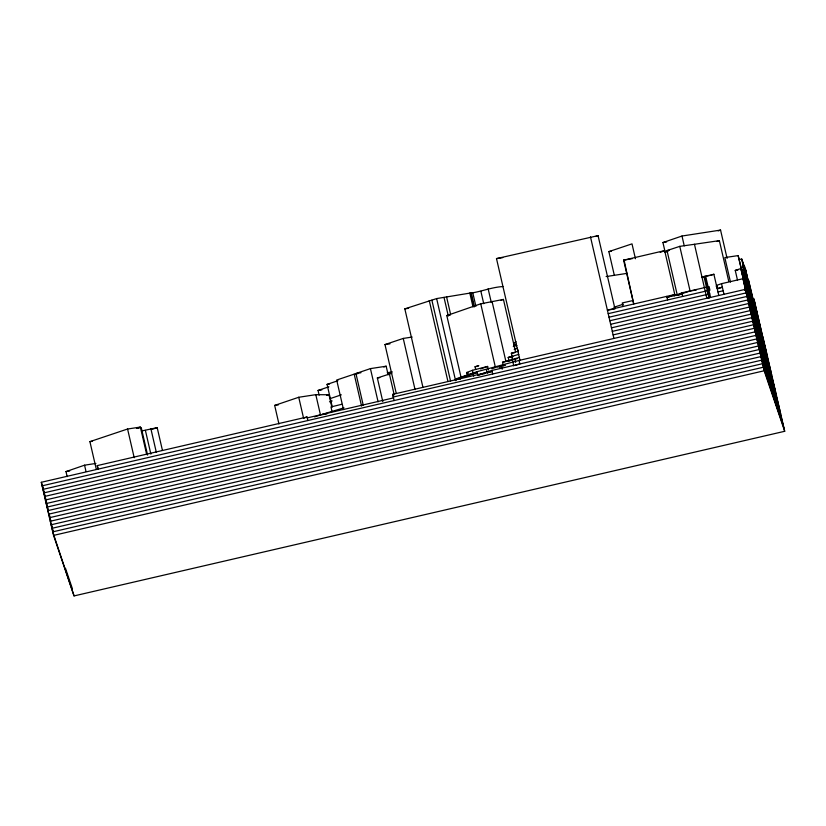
<?xml version="1.0" encoding="UTF-8"?>
<svg xmlns="http://www.w3.org/2000/svg" width="826" height="826" viewBox="0 0 826 826"><rect width="100%" height="100%" fill="white"/><g stroke="black" fill="none" stroke-linecap="round" stroke-linejoin="round"><path stroke-width="1.24" d="M716.142 286.25L716.792 285.321L721.532 283.679L742.946 278.723L743.379 280.014M753.013 305.228L752.104 306.054L753.663 313.209M752.847 309.667L753.828 308.769L742.77 261.852L752.992 306.105M753.054 310.555L754.314 310.308L754.985 312.28L753.704 312.311M743.865 265.074L743.317 265.507L743.865 265.074L754.933 312.961L753.735 313.137M739.425 259.519L741.738 259.034L753.529 309.76L754.076 309.327L752.92 309.595M463.82 377.152L477.242 372.567C475.249 371.659 443.283 384.224 460.154 378.391M516.178 341.819L513.824 342.862L514.371 345.227M660.232 252.384L664.651 250.608L674.79 294.51L667.057 297.618M674.119 295.976L681.822 292.879L708.099 286.787L709.111 286.632L709.926 290.174L608.204 313.663M678.724 295.089L682.028 293.767L667.016 297.246M624.043 260.014L633.759 304.082L623.62 260.18L664.651 250.608M632.933 300.55L622.257 302.946L623.072 306.487M467.753 375.933L466.938 372.392L472.451 370.296L487.629 366.434L488.445 369.976M513.855 345.041L516.167 344.194M382.81 401.622L377.348 377.967L391.71 373.3M595.66 236.484L598.065 235.637L614.864 308.397M501.041 300.261L503.437 299.425L515.548 351.907M710.639 275.399L713.891 274.263L718.796 295.501M503.437 299.425L480.742 303.813L446.804 315.573L461.228 378.06M480.464 368.923L487.629 366.434M491.893 368.778L495.455 367.549L480.742 303.813M748.883 295.708L750.091 295.295L746.601 284.98L747.416 288.522L745.073 288.883M749.698 299.249L750.906 298.836L750.091 295.295M67.154 476.612L65.997 471.584L84.551 465.183L95.899 463.438M467.857 375.851L467.31 373.486L468.518 373.073M473.019 306.931L469.86 293.24C481.031 291.785 491.532 287.211 502.91 286.56M665.209 252.395L662.927 242.534L681.987 236.029L720.561 230.082L727.097 258.414M718.176 230.898L720.561 230.082M769.987 367.56L749.481 307.045L519.069 360.425L477.036 371.69L456.293 378.762L456.623 379.753M477.036 371.69L477.851 375.231L491.842 370.461L750.297 310.586L770.803 371.101M487.381 372.939L492.048 371.349L392.67 394.363L394.105 400.558M422.922 387.239L404.833 308.852L436.634 298.578L470.675 292.982L473.845 306.673M363.306 405.494L355.934 373.517L370.42 368.613L386.165 366.217L388.158 374.828M278.951 424.017L274.666 405.421L298.744 397.265L315.8 394.663L328.985 394.756L331.845 407.146M303.534 418.183L307.024 417.006L307.84 420.548M396.232 393.31L384.978 344.576L403.243 338.423L412.164 337.06M332.238 406.805L327.065 384.389L337.937 380.714M319.146 395.169L318.051 390.45L328.882 386.795M330.338 398.545L341.324 394.838M329.512 401.849L332.155 400.961M704.919 276.338L701.924 277.03L704.919 276.338L709.823 297.587L706.829 298.279L694.47 244.279L679.788 246.355L667.005 250.577L677.31 295.192L690.071 290.969L696.204 290.102M614.296 275.151L608.855 251.61L632.004 243.866L635.431 258.734M96.26 469.137L89.91 441.642L127.576 429.014L140.358 427.073L146.698 454.568M664.837 252.395L668.089 251.3M357.978 373.6L354.189 374.147L336.678 380.032L343.492 409.551M314.644 416.872L320.529 414.889L326.859 413.94M141.742 430.955L157.188 427.651L162.381 450.139M140.358 427.073L136.455 428.364L141.236 427.589L147.586 455.085M716.958 241.419L719.363 240.634L728.8 281.521M737.504 280.179L735.254 270.391L740.87 268.553L747.437 296.482M152.531 429.169L157.188 427.651M383.822 366.981L386.165 366.217M613.801 307.303L623.3 304.195M744.453 290.36L746.652 289.647L741.19 268.058L743.214 272.621L748.201 294.221M503.344 365.784L502.528 362.242L519.492 357.359M469.86 293.24L470.675 292.982M514.959 365.495L519.884 363.967L519.069 360.425M513.276 346.559L516.911 345.433M514.175 349.284L517.468 348.262M322.408 414.28L343.998 407.848M475.043 366.785L478.646 365.732L475.043 366.785L475.652 369.325M509.022 360.983L508.207 357.441L518.831 354.375M513.689 359.64L517.262 358.608M757.215 323.596L758.413 323.245M757.421 324.484L758.619 324.133L758.103 322.615M758.031 327.137L759.228 326.786M512.182 356.78L511.366 353.249L518.387 351.236M510.179 360.652L512.492 359.991L511.676 356.45M753.622 311.96L754.861 311.629M754.437 315.501L755.676 315.16L754.778 311.402L753.498 311.433L754.324 314.974L755.604 314.943M326.559 395.396L328.985 394.756M341.819 404.286L330.968 406.939L332.062 411.658M519.957 360.219L496.498 258.61L598.065 235.637M679.767 246.355L690.071 290.969M710.556 297.412L705.652 276.173L713.891 274.263M674.79 294.51L607.389 310.122L614.988 308.924M717.154 288.419L722.347 287.221L717.608 288.863L716.792 285.321M609.02 317.205L709.74 293.87M717.97 291.96L723.173 290.762M609.836 320.746L745.393 289.337L746.27 291.919M610.651 324.288L746.219 292.879L766.714 353.394M611.467 327.829L747.034 296.42L767.54 356.935M612.293 331.371L747.85 299.962L768.356 360.477M613.109 334.902L748.666 303.503L769.171 364.018M477.851 375.231L484.821 373.61M98.067 469.147L97.251 465.606L307.024 417.006M393.29 397.017L751.113 314.128L771.618 374.643M307.231 417.894L393.486 397.905M745.971 287.665L763.451 339.238L784.7 431.286L74.061 595.918L53.556 535.403L41.3 482.291L751.939 317.659L772.444 378.174M53.556 535.403L764.195 370.771L784.7 431.286M502.528 362.242L505.915 361.489M496.705 367.271L505.481 365.309M753.529 309.76L754.179 309.626L746.642 287.376L745.155 287.582M623.62 260.18L632.427 258.59M446.804 315.573L450.48 314.964M511.366 353.249L514.608 352.712M508.207 357.441L512.946 356.656M507.185 361.282L509.725 360.869M496.498 258.61L502.786 257.619M662.927 242.534L666.665 241.956M705.652 276.173L709.389 275.585M355.934 373.517L360.921 372.743M65.997 471.584L69.683 471.006M606.129 276.565L627.264 273.334M274.666 405.421L278.352 404.864M387.27 372.712L392.371 371.937M327.065 384.389L329.564 384.007M318.051 390.45L321.851 389.882M89.91 441.642L92.409 441.27M737.928 270.009L735.254 270.391M384.978 344.576L389.986 343.833M608.855 251.61L611.374 251.238M746.9 291.526L738.165 255.595L724.825 257.578L730.483 282.089M404.833 308.852L408.622 308.294M377.348 377.967L379.774 377.606M694.47 244.279L719.363 240.634M745.981 291.124L747.458 290.907M667.005 250.577L669.184 250.288M742.419 267.18L744.784 266.994M741.738 259.034L752.806 305.579M755.129 304.515L754.21 301.8L761.562 333.663M750.979 299.043L746.9 286.994L747.716 290.535M751.99 302.037L752.166 302.564M747.375 290.68L758.722 325.268M744.309 283.876L744.639 284.836M744.98 285.868L764.267 342.769M745.021 287.087L745.455 288.377M745.806 289.41L765.082 346.311M746.621 292.951L765.898 349.852M773.26 381.715L752.754 321.2L42.116 485.833L44.16 491.873M774.076 385.257L753.57 324.742L42.931 489.374L44.934 495.28M774.891 388.798L754.386 328.283L43.747 492.915L45.781 498.894M775.707 392.34L755.201 331.825L44.573 496.457L46.597 502.435M776.523 395.881L756.017 335.366L45.389 499.998L47.433 506.049M777.349 399.423L756.843 338.908L46.204 503.54L48.259 509.59M778.164 402.964L757.659 342.449L47.02 507.081L48.249 510.705M778.98 406.506L758.475 345.991L47.836 510.623L49.89 516.673M779.796 410.037L759.29 349.522L48.651 514.164L50.706 520.215M780.611 413.578L760.106 353.063L49.477 517.695L50.706 521.33M781.427 417.12L760.922 356.605L50.293 521.237L52.337 527.287M782.253 420.661L761.748 360.146L51.109 524.778L53.163 530.829M783.069 424.203L762.563 363.688L51.924 528.32L53.153 531.954M783.884 427.744L763.379 367.229L52.74 531.861L74.061 595.918M466.938 372.392L467.31 373.486M392.67 394.363L393.434 396.625M97.251 465.606L98.16 469.034M41.3 482.291L43.344 488.331M65.46 568.257L72.43 588.835M762.863 337.504L753.88 298.805L762.708 337.039M761.128 332.393L748.439 279.921L759.311 327.013M757.535 320.653L745.32 268.595L756.926 318.867M744.763 266.953L756.389 317.267M749.378 293.189L746.807 284.474L747.623 288.016M743.101 266.519L748.325 289.141M748.903 291.661L751.515 302.966M747.169 285.28L752.558 308.635M741.645 267.996L747.468 293.189M738.165 255.595L745.527 287.458M740.87 268.553L747.086 295.46M742.946 278.723L764.195 370.771M721.532 283.679L723.989 294.304M704 276.648L708.904 297.887M681.987 236.029L684.258 245.88M681.822 292.879L682.637 296.42M666.809 296.358L667.625 299.9M590.466 236.835L613.924 338.443M517.747 349.439L518.284 351.804M514.825 358.825L515.641 362.366M512.347 359.547L513.731 365.877M492.017 301.304L505.873 361.282M488.145 288.811L491.305 302.492M501.372 365.681L502.187 369.222M499.678 366.135L500.226 368.499M480.877 291.289L483.747 303.731M491.842 370.461L492.657 374.002M472.74 292.631L475.9 306.322M471.274 293.127L474.434 306.818M486.318 369.532L487.144 373.073M472.451 370.296L473.68 376.191M446.515 296.617L450.531 314.035M444.006 297.401L448.311 316.059M459.886 377.451L460.299 379.227M436.634 298.578L455.591 380.693M431.874 300.168L450.542 381.044M429.252 300.55L447.929 381.426M403.243 338.423L415.065 389.655M389.325 373.651L394.209 394.828M370.42 368.613L378.091 401.818M354.189 374.147L361.571 406.124M315.8 394.663L320.374 414.487M298.744 397.265L303.607 418.328M150.848 428.591L156.331 452.338M145.397 430.398L150.879 454.145M127.576 429.014L134.215 457.749M84.551 465.183L85.997 471.47"/></g></svg>
